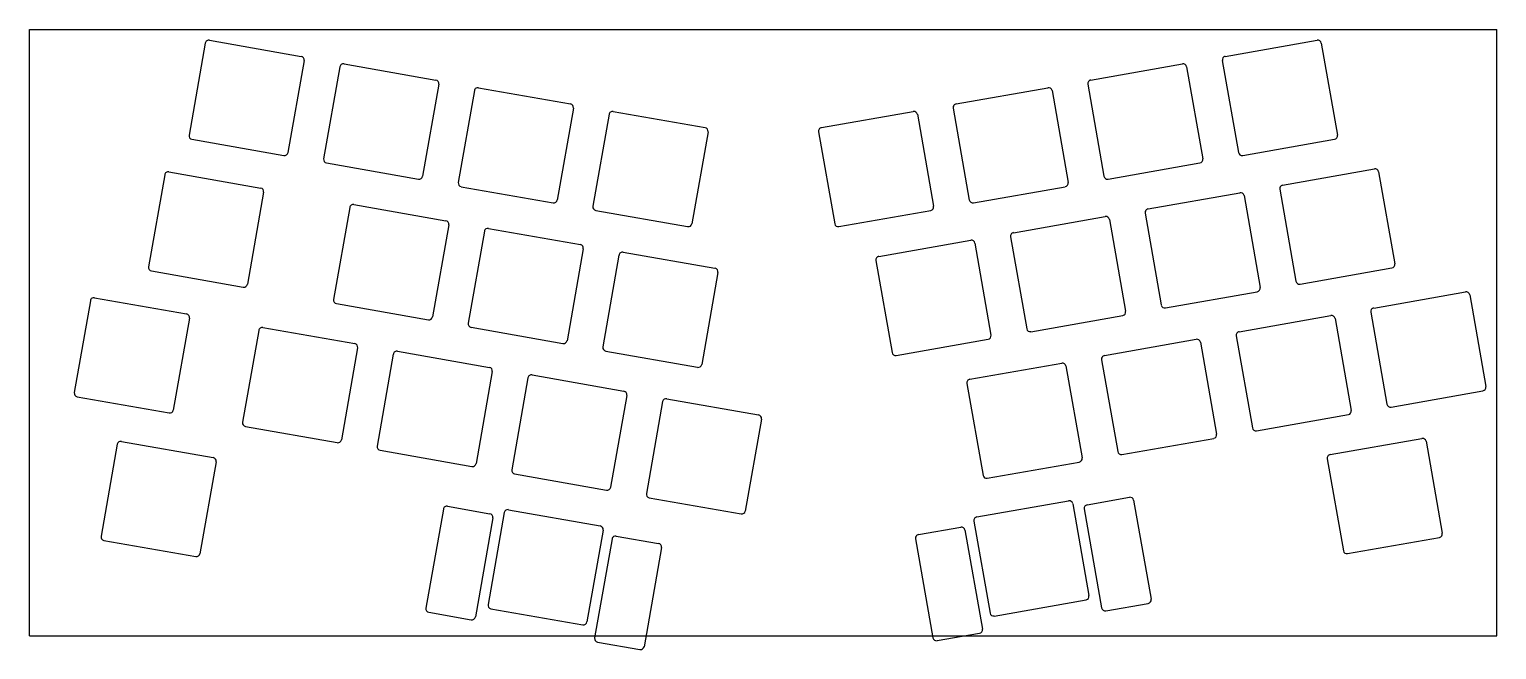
# Model space of a CAD drawing. Header units: millimetres. Extents: x -7 to 197, y -74 to 13.
import ezdxf

# ---------------------------------------------------------------- set-up
doc = ezdxf.new("R2010")
doc.units = ezdxf.units.MM

msp = doc.modelspace()

# ---------------------------------------------------------------- linework, layer by layer
for p, q in [((-7.04, 12.55), (197.47, 12.55)), ((-7.04, -71.88), (-7.04, 12.55)), ((197.47, -71.88), (197.47, 12.55)), ((17.48, 10.64), (15.22, -2.16)), ((18.06, 11.05), (30.86, 8.79)), ((159.64, 8.79), (172.44, 11.05)), ((173.02, 10.64), (175.28, -2.16)), ((31.27, 8.21), (29.01, -4.59)), ((159.23, 8.21), (161.49, -4.59)), ((36.24, 7.33), (33.98, -5.47)), ((36.82, 7.74), (49.62, 5.48)), ((140.88, 5.48), (153.68, 7.74)), ((154.26, 7.33), (156.52, -5.47)), ((50.03, 4.9), (47.77, -7.9)), ((55.58, 4.43), (68.38, 2.17)), ((122.12, 2.17), (134.92, 4.43)), ((140.47, 4.9), (142.73, -7.9)), ((55, 4.03), (52.74, -8.78)), ((135.5, 4.03), (137.76, -8.78)), ((68.79, 1.59), (66.53, -11.21)), ((73.76, 0.72), (71.5, -12.09)), ((74.34, 1.12), (87.14, -1.13)), ((103.36, -1.13), (116.16, 1.12)), ((116.74, 0.72), (119, -12.09)), ((121.71, 1.59), (123.97, -11.21)), ((87.55, -1.71), (85.29, -14.52)), ((102.95, -1.71), (105.21, -14.52)), ((15.63, -2.74), (28.43, -5)), ((162.07, -5), (174.87, -2.74)), ((34.39, -6.05), (47.19, -8.31)), ((143.31, -8.31), (156.11, -6.05)), ((11.83, -7.71), (9.57, -20.51)), ((12.41, -7.3), (25.21, -9.56)), ((167.64, -9.14), (180.44, -6.89)), ((181.02, -7.29), (183.28, -20.09)), ((25.61, -10.14), (23.36, -22.94)), ((53.15, -9.36), (65.95, -11.61)), ((124.55, -11.61), (137.35, -9.36)), ((148.88, -12.45), (161.68, -10.19)), ((167.23, -9.72), (169.49, -22.53)), ((37.62, -12.25), (35.36, -25.06)), ((38.2, -11.85), (51, -14.11)), ((162.26, -10.6), (164.52, -23.4)), ((71.91, -12.66), (84.71, -14.92)), ((105.79, -14.92), (118.59, -12.66)), ((130.12, -15.76), (142.92, -13.5)), ((143.5, -13.91), (145.76, -26.71)), ((148.47, -13.03), (150.73, -25.83)), ((51.41, -14.69), (49.15, -27.49)), ((56.38, -15.56), (54.12, -28.36)), ((56.96, -15.16), (69.76, -17.41)), ((129.71, -16.34), (131.97, -29.14)), ((70.17, -17.99), (67.91, -30.8)), ((111.36, -19.07), (124.16, -16.81)), ((124.74, -17.22), (126.99, -30.02)), ((75.14, -18.87), (72.89, -31.67)), ((75.72, -18.46), (88.52, -20.72)), ((110.95, -19.65), (113.21, -32.45)), ((9.97, -21.09), (22.78, -23.34)), ((88.93, -21.3), (86.67, -34.1)), ((170.07, -22.93), (182.87, -20.67)), ((151.31, -26.24), (164.11, -23.98)), ((180.33, -26.25), (193.13, -23.99)), ((193.71, -24.4), (195.97, -37.2)), ((1.48, -25.23), (-0.77, -38.03)), ((2.06, -24.82), (14.86, -27.08)), ((35.77, -25.64), (48.57, -27.89)), ((15.27, -27.66), (13.01, -40.46)), ((132.55, -29.55), (145.35, -27.29)), ((161.57, -29.56), (174.37, -27.3)), ((174.95, -27.71), (177.2, -40.51)), ((179.92, -26.83), (182.18, -39.63)), ((24.93, -29.36), (22.68, -42.16)), ((25.51, -28.96), (38.32, -31.21)), ((54.53, -28.94), (67.33, -31.2)), ((113.79, -32.86), (126.59, -30.6)), ((142.8, -32.87), (155.61, -30.61)), ((161.16, -30.14), (163.42, -42.94)), ((38.72, -31.79), (36.46, -44.59)), ((43.69, -32.67), (41.44, -45.47)), ((44.27, -32.26), (57.08, -34.52)), ((73.29, -32.25), (86.09, -34.51)), ((156.19, -31.01), (158.44, -43.82)), ((124.04, -36.17), (136.85, -33.92)), ((137.43, -34.32), (139.68, -47.13)), ((142.4, -33.45), (144.66, -46.25)), ((57.48, -35.1), (55.22, -47.9)), ((62.45, -35.98), (60.2, -48.78)), ((63.03, -35.57), (75.84, -37.83)), ((123.64, -36.75), (125.9, -49.56)), ((-0.37, -38.61), (12.43, -40.86)), ((76.24, -38.41), (73.98, -51.21)), ((182.76, -40.04), (195.56, -37.78)), ((81.22, -39.28), (78.96, -52.09)), ((81.79, -38.88), (94.6, -41.14)), ((23.08, -42.74), (35.88, -45)), ((95, -41.72), (92.74, -54.52)), ((164, -43.35), (176.8, -41.09)), ((5.79, -44.82), (18.59, -47.08)), ((145.24, -46.65), (158.04, -44.4)), ((174.25, -46.67), (187.06, -44.41)), ((187.64, -44.81), (189.89, -57.62)), ((5.21, -45.23), (2.95, -58.03)), ((41.84, -46.05), (54.64, -48.31)), ((19, -47.66), (16.74, -60.46)), ((126.48, -49.96), (139.28, -47.7)), ((173.85, -47.24), (176.11, -60.05)), ((60.6, -49.36), (73.41, -51.62)), ((79.36, -52.67), (92.17, -54.92)), ((125.01, -55.35), (137.81, -53.09)), ((140.38, -53.65), (146.29, -52.61)), ((146.87, -53.02), (149.3, -66.8)), ((50.66, -54.26), (48.23, -68.04)), ((51.24, -53.85), (57.15, -54.89)), ((59.15, -54.74), (56.89, -67.54)), ((59.73, -54.33), (72.53, -56.59)), ((138.39, -53.5), (140.65, -66.3)), ((139.98, -54.23), (142.41, -68.02)), ((57.56, -55.47), (55.13, -69.26)), ((72.93, -57.17), (70.68, -69.97)), ((116.87, -57.8), (122.78, -56.76)), ((123.36, -57.16), (125.79, -70.95)), ((124.6, -55.93), (126.86, -68.73)), ((3.36, -58.61), (16.16, -60.87)), ((74.18, -58.4), (71.75, -72.19)), ((74.76, -58), (80.66, -59.04)), ((116.47, -58.38), (118.9, -72.17)), ((176.68, -60.45), (189.49, -58.2)), ((81.07, -59.62), (78.64, -73.41)), ((127.44, -69.14), (140.24, -66.88)), ((142.99, -68.42), (148.9, -67.38)), ((48.64, -68.62), (54.55, -69.67)), ((57.29, -68.12), (70.1, -70.38)), ((119.48, -72.57), (125.38, -71.53)), ((-7.04, -71.88), (197.47, -71.88)), ((72.15, -72.77), (78.06, -73.81))]:
    msp.add_line(p, q)
for centre, start, end in [((17.97, 10.55), 80, 170), ((172.53, 10.55), 10, 100), ((30.77, 8.3), 350, 80), ((159.73, 8.3), 100, 190), ((36.73, 7.25), 80, 170), ((153.77, 7.25), 10, 100), ((49.53, 4.99), 350, 80), ((55.49, 3.94), 80, 170), ((135.01, 3.94), 10, 100), ((140.97, 4.99), 100, 190), ((68.29, 1.68), 350, 80), ((122.21, 1.68), 100, 190), ((74.25, 0.63), 80, 170), ((116.25, 0.63), 10, 100), ((87.06, -1.63), 350, 80), ((103.44, -1.63), 100, 190), ((15.71, -2.25), 170, 260), ((174.79, -2.25), 280, 10), ((28.52, -4.51), 260, 350), ((34.47, -5.56), 170, 260), ((156.03, -5.56), 280, 10), ((161.98, -4.51), 190, 280), ((12.32, -7.79), 80, 170), ((47.28, -7.81), 260, 350), ((143.22, -7.81), 190, 280), ((180.53, -7.38), 10, 100), ((25.12, -10.05), 350, 80), ((53.24, -8.86), 170, 260), ((137.26, -8.86), 280, 10), ((161.77, -10.69), 10, 100), ((167.72, -9.64), 100, 190), ((38.11, -12.34), 80, 170), ((66.04, -11.12), 260, 350), ((72, -12.17), 170, 260), ((118.5, -12.17), 280, 10), ((124.46, -11.12), 190, 280), ((50.92, -14.6), 350, 80), ((143.01, -13.99), 10, 100), ((148.96, -12.94), 100, 190), ((56.87, -15.65), 80, 170), ((84.8, -14.43), 260, 350), ((105.7, -14.43), 190, 280), ((130.2, -16.25), 100, 190), ((69.68, -17.91), 350, 80), ((124.25, -17.3), 10, 100), ((75.64, -18.96), 80, 170), ((111.44, -19.56), 100, 190), ((182.78, -20.18), 280, 10), ((10.06, -20.59), 170, 260), ((88.44, -21.21), 350, 80), ((22.86, -22.85), 260, 350), ((164.02, -23.49), 280, 10), ((169.98, -22.44), 190, 280), ((193.22, -24.49), 10, 100), ((1.97, -25.31), 80, 170), ((35.86, -25.14), 170, 260), ((151.22, -25.75), 190, 280), ((180.41, -26.74), 100, 190), ((14.78, -27.57), 350, 80), ((48.66, -27.4), 260, 350), ((54.62, -28.45), 170, 260), ((145.26, -26.8), 280, 10), ((174.45, -27.79), 10, 100), ((25.43, -29.45), 80, 170), ((126.5, -30.11), 280, 10), ((132.46, -29.05), 190, 280), ((155.69, -31.1), 10, 100), ((161.65, -30.05), 100, 190), ((38.23, -31.7), 350, 80), ((44.19, -32.76), 80, 170), ((67.42, -30.71), 260, 350), ((73.38, -31.76), 170, 260), ((113.7, -32.36), 190, 280), ((56.99, -35.01), 350, 80), ((86.18, -34.02), 260, 350), ((136.93, -34.41), 10, 100), ((142.89, -33.36), 100, 190), ((62.95, -36.06), 80, 170), ((124.13, -36.67), 100, 190), ((-0.28, -38.12), 170, 260), ((75.75, -38.32), 350, 80), ((195.47, -37.29), 280, 10), ((12.52, -40.37), 260, 350), ((81.71, -39.37), 80, 170), ((176.71, -40.6), 280, 10), ((182.67, -39.55), 190, 280), ((23.17, -42.25), 170, 260), ((94.51, -41.63), 350, 80), ((163.91, -42.85), 190, 280), ((5.7, -45.31), 80, 170), ((35.97, -44.51), 260, 350), ((157.95, -43.9), 280, 10), ((187.14, -44.9), 10, 100), ((41.93, -45.56), 170, 260), ((145.15, -46.16), 190, 280), ((174.34, -47.16), 100, 190), ((18.5, -47.57), 350, 80), ((54.73, -47.82), 260, 350), ((60.69, -48.87), 170, 260), ((139.19, -47.21), 280, 10), ((126.39, -49.47), 190, 280), ((73.49, -51.12), 260, 350), ((79.45, -52.17), 170, 260), ((137.9, -53.58), 10, 100), ((146.38, -53.1), 10, 100), ((51.16, -54.34), 80, 170), ((57.06, -55.39), 350, 80), ((59.64, -54.82), 80, 170), ((92.25, -54.43), 260, 350), ((140.47, -54.15), 100, 190), ((72.44, -57.08), 350, 80), ((122.87, -57.25), 10, 100), ((125.09, -55.84), 100, 190), ((3.44, -58.12), 170, 260), ((74.67, -58.49), 80, 170), ((80.58, -59.53), 350, 80), ((116.96, -58.29), 100, 190), ((189.4, -57.7), 280, 10), ((16.25, -60.37), 260, 350), ((176.6, -59.96), 190, 280), ((140.15, -66.39), 280, 10), ((148.81, -66.89), 280, 10), ((48.72, -68.13), 170, 260), ((54.63, -69.17), 260, 350), ((57.38, -67.63), 170, 260), ((127.35, -68.64), 190, 280), ((142.9, -67.93), 190, 280), ((70.18, -69.88), 260, 350), ((125.3, -71.04), 280, 10), ((72.24, -72.28), 170, 260), ((78.15, -73.32), 260, 350), ((119.39, -72.08), 190, 280)]:
    msp.add_arc(centre, 0.5, start, end)

doc.saveas('drawing.dxf')
